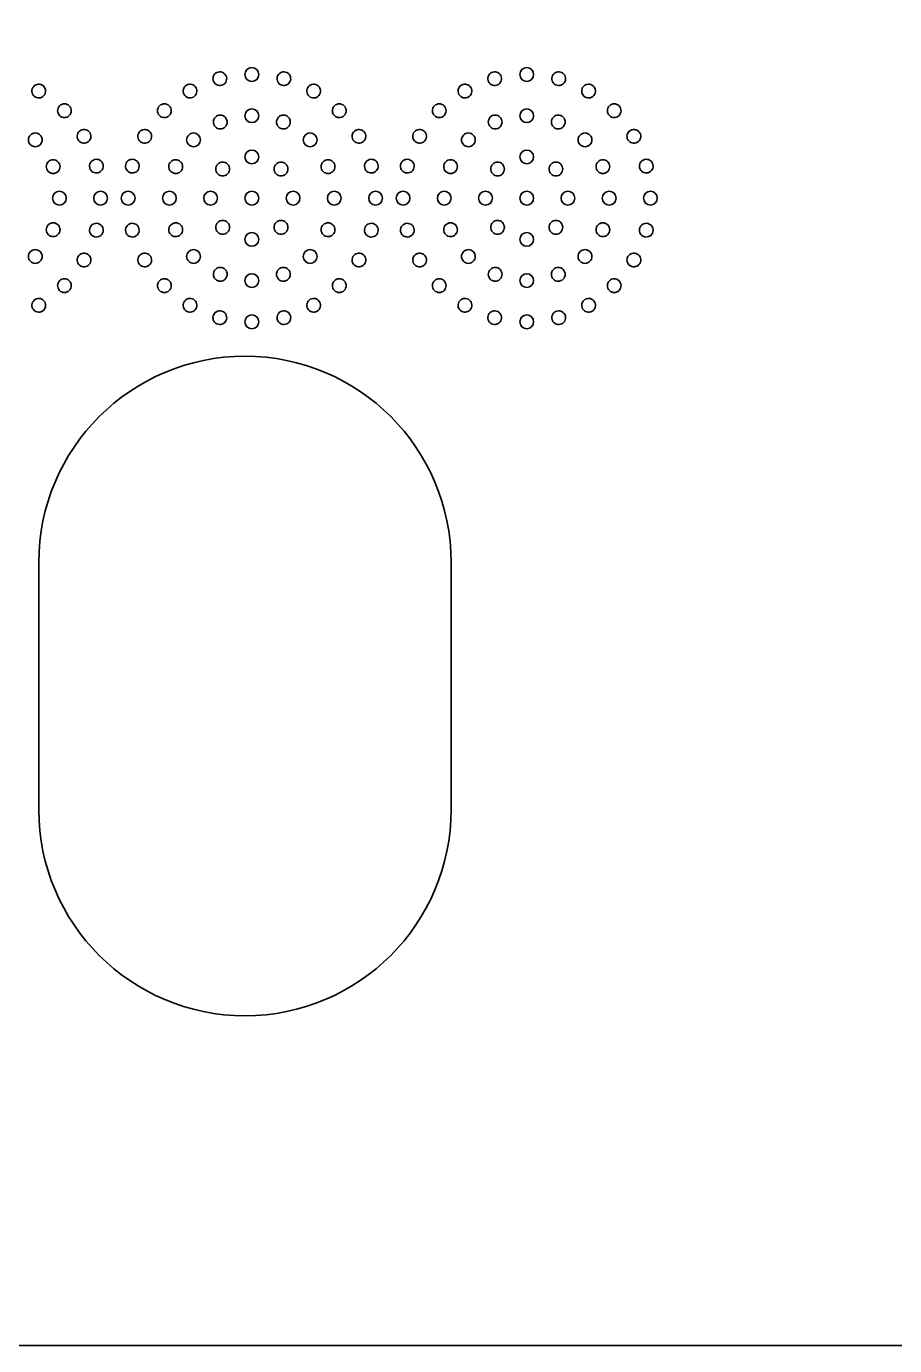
# Model space of a CAD drawing. Header units: inches. Extents: x -0.2 to 78.2, y 0 to 48.
# Drawn here: x 34.9 to 50.69, y 0 to 24 of the extents above; entities that cross this region are included whole.
import ezdxf

# ---------------------------------------------------------------- set-up
doc = ezdxf.new("R2010")
doc.units = ezdxf.units.IN
doc.header["$MEASUREMENT"] = 0
doc.layers.add('Layer 1', color=7, linetype='Continuous')

msp = doc.modelspace()

# ---------------------------------------------------------------- linework, layer by layer
at = {"layer": 'Layer 1', "color": 250, "lineweight": 35}
msp.add_lwpolyline([(78.25, 0), (-0.25, 0), (-0.25, 48), (78.25, 48), (78.25, 0)], dxfattribs=at)
for points, knots in [([(38.385, 23.169), (38.452, 23.187), (38.52, 23.147), (38.538, 23.081), (38.556, 23.014), (38.517, 22.945), (38.45, 22.928), (38.383, 22.91), (38.315, 22.949), (38.297, 23.016), (38.279, 23.083), (38.319, 23.151), (38.385, 23.169)], [0, 0, 0, 0, 1, 1, 1, 2, 2, 2, 3, 3, 3, 4, 4, 4, 4]), ([(39, 23.25), (39.069, 23.25), (39.125, 23.194), (39.125, 23.125), (39.125, 23.056), (39.069, 23), (39, 23), (38.931, 23), (38.875, 23.056), (38.875, 23.125), (38.875, 23.194), (38.931, 23.25), (39, 23.25)], [0, 0, 0, 0, 1, 1, 1, 2, 2, 2, 3, 3, 3, 4, 4, 4, 4]), ([(39.615, 23.169), (39.681, 23.151), (39.721, 23.083), (39.703, 23.016), (39.685, 22.949), (39.617, 22.91), (39.55, 22.928), (39.483, 22.945), (39.444, 23.014), (39.462, 23.081), (39.479, 23.147), (39.548, 23.187), (39.615, 23.169)], [0, 0, 0, 0, 1, 1, 1, 2, 2, 2, 3, 3, 3, 4, 4, 4, 4]), ([(43.385, 23.169), (43.452, 23.187), (43.52, 23.147), (43.538, 23.081), (43.556, 23.014), (43.517, 22.945), (43.45, 22.928), (43.383, 22.91), (43.315, 22.949), (43.297, 23.016), (43.279, 23.083), (43.319, 23.151), (43.385, 23.169)], [0, 0, 0, 0, 1, 1, 1, 2, 2, 2, 3, 3, 3, 4, 4, 4, 4]), ([(44, 23.25), (44.069, 23.25), (44.125, 23.194), (44.125, 23.125), (44.125, 23.056), (44.069, 23), (44, 23), (43.931, 23), (43.875, 23.056), (43.875, 23.125), (43.875, 23.194), (43.931, 23.25), (44, 23.25)], [0, 0, 0, 0, 1, 1, 1, 2, 2, 2, 3, 3, 3, 4, 4, 4, 4]), ([(44.615, 23.169), (44.681, 23.151), (44.721, 23.083), (44.703, 23.016), (44.685, 22.949), (44.617, 22.91), (44.55, 22.928), (44.483, 22.945), (44.444, 23.014), (44.462, 23.081), (44.479, 23.147), (44.548, 23.187), (44.615, 23.169)], [0, 0, 0, 0, 1, 1, 1, 2, 2, 2, 3, 3, 3, 4, 4, 4, 4]), ([(35.187, 22.932), (35.247, 22.897), (35.268, 22.821), (35.233, 22.761), (35.199, 22.701), (35.122, 22.681), (35.062, 22.715), (35.003, 22.75), (34.982, 22.826), (35.017, 22.886), (35.051, 22.946), (35.128, 22.966), (35.187, 22.932)], [0, 0, 0, 0, 1, 1, 1, 2, 2, 2, 3, 3, 3, 4, 4, 4, 4]), ([(37.812, 22.932), (37.872, 22.966), (37.949, 22.946), (37.983, 22.886), (38.018, 22.826), (37.997, 22.75), (37.937, 22.715), (37.878, 22.681), (37.801, 22.701), (37.767, 22.761), (37.732, 22.821), (37.753, 22.897), (37.812, 22.932)], [0, 0, 0, 0, 1, 1, 1, 2, 2, 2, 3, 3, 3, 4, 4, 4, 4]), ([(40.187, 22.932), (40.247, 22.897), (40.268, 22.821), (40.233, 22.761), (40.199, 22.701), (40.122, 22.681), (40.062, 22.715), (40.003, 22.75), (39.982, 22.826), (40.017, 22.886), (40.051, 22.946), (40.128, 22.966), (40.187, 22.932)], [0, 0, 0, 0, 1, 1, 1, 2, 2, 2, 3, 3, 3, 4, 4, 4, 4]), ([(42.812, 22.932), (42.872, 22.966), (42.949, 22.946), (42.983, 22.886), (43.018, 22.826), (42.997, 22.75), (42.937, 22.715), (42.878, 22.681), (42.801, 22.701), (42.767, 22.761), (42.732, 22.821), (42.753, 22.897), (42.812, 22.932)], [0, 0, 0, 0, 1, 1, 1, 2, 2, 2, 3, 3, 3, 4, 4, 4, 4]), ([(45.187, 22.932), (45.247, 22.897), (45.268, 22.821), (45.233, 22.761), (45.199, 22.701), (45.122, 22.681), (45.062, 22.715), (45.003, 22.75), (44.982, 22.826), (45.017, 22.886), (45.051, 22.946), (45.128, 22.966), (45.187, 22.932)], [0, 0, 0, 0, 1, 1, 1, 2, 2, 2, 3, 3, 3, 4, 4, 4, 4]), ([(35.679, 22.554), (35.728, 22.506), (35.728, 22.426), (35.679, 22.378), (35.631, 22.329), (35.551, 22.329), (35.503, 22.378), (35.454, 22.426), (35.454, 22.506), (35.503, 22.554), (35.551, 22.603), (35.631, 22.603), (35.679, 22.554)], [0, 0, 0, 0, 1, 1, 1, 2, 2, 2, 3, 3, 3, 4, 4, 4, 4]), ([(37.321, 22.554), (37.369, 22.603), (37.449, 22.603), (37.497, 22.554), (37.546, 22.506), (37.546, 22.426), (37.497, 22.378), (37.449, 22.329), (37.369, 22.329), (37.321, 22.378), (37.272, 22.426), (37.272, 22.506), (37.321, 22.554)], [0, 0, 0, 0, 1, 1, 1, 2, 2, 2, 3, 3, 3, 4, 4, 4, 4]), ([(40.679, 22.554), (40.728, 22.506), (40.728, 22.426), (40.679, 22.378), (40.631, 22.329), (40.551, 22.329), (40.503, 22.378), (40.454, 22.426), (40.454, 22.506), (40.503, 22.554), (40.551, 22.603), (40.631, 22.603), (40.679, 22.554)], [0, 0, 0, 0, 1, 1, 1, 2, 2, 2, 3, 3, 3, 4, 4, 4, 4]), ([(42.321, 22.554), (42.369, 22.603), (42.449, 22.603), (42.497, 22.554), (42.546, 22.506), (42.546, 22.426), (42.497, 22.378), (42.449, 22.329), (42.369, 22.329), (42.321, 22.378), (42.272, 22.426), (42.272, 22.506), (42.321, 22.554)], [0, 0, 0, 0, 1, 1, 1, 2, 2, 2, 3, 3, 3, 4, 4, 4, 4]), ([(45.679, 22.554), (45.728, 22.506), (45.728, 22.426), (45.679, 22.378), (45.631, 22.329), (45.551, 22.329), (45.503, 22.378), (45.454, 22.426), (45.454, 22.506), (45.503, 22.554), (45.551, 22.603), (45.631, 22.603), (45.679, 22.554)], [0, 0, 0, 0, 1, 1, 1, 2, 2, 2, 3, 3, 3, 4, 4, 4, 4]), ([(38.378, 22.376), (38.442, 22.403), (38.515, 22.372), (38.541, 22.309), (38.568, 22.245), (38.538, 22.172), (38.474, 22.145), (38.41, 22.119), (38.337, 22.149), (38.311, 22.213), (38.284, 22.277), (38.314, 22.35), (38.378, 22.376)], [0, 0, 0, 0, 1, 1, 1, 2, 2, 2, 3, 3, 3, 4, 4, 4, 4]), ([(39, 22.5), (39.069, 22.5), (39.125, 22.444), (39.125, 22.375), (39.125, 22.306), (39.069, 22.25), (39, 22.25), (38.931, 22.25), (38.875, 22.306), (38.875, 22.375), (38.875, 22.444), (38.931, 22.5), (39, 22.5)], [0, 0, 0, 0, 1, 1, 1, 2, 2, 2, 3, 3, 3, 4, 4, 4, 4]), ([(39.622, 22.376), (39.686, 22.35), (39.716, 22.277), (39.69, 22.213), (39.663, 22.149), (39.59, 22.119), (39.526, 22.145), (39.462, 22.172), (39.432, 22.245), (39.459, 22.309), (39.485, 22.372), (39.558, 22.403), (39.622, 22.376)], [0, 0, 0, 0, 1, 1, 1, 2, 2, 2, 3, 3, 3, 4, 4, 4, 4]), ([(43.378, 22.376), (43.442, 22.403), (43.515, 22.372), (43.541, 22.309), (43.568, 22.245), (43.538, 22.172), (43.474, 22.145), (43.41, 22.119), (43.337, 22.149), (43.311, 22.213), (43.284, 22.277), (43.314, 22.35), (43.378, 22.376)], [0, 0, 0, 0, 1, 1, 1, 2, 2, 2, 3, 3, 3, 4, 4, 4, 4]), ([(44, 22.5), (44.069, 22.5), (44.125, 22.444), (44.125, 22.375), (44.125, 22.306), (44.069, 22.25), (44, 22.25), (43.931, 22.25), (43.875, 22.306), (43.875, 22.375), (43.875, 22.444), (43.931, 22.5), (44, 22.5)], [0, 0, 0, 0, 1, 1, 1, 2, 2, 2, 3, 3, 3, 4, 4, 4, 4]), ([(44.622, 22.376), (44.686, 22.35), (44.716, 22.277), (44.69, 22.213), (44.663, 22.149), (44.59, 22.119), (44.526, 22.145), (44.462, 22.172), (44.432, 22.245), (44.459, 22.309), (44.485, 22.372), (44.558, 22.403), (44.622, 22.376)], [0, 0, 0, 0, 1, 1, 1, 2, 2, 2, 3, 3, 3, 4, 4, 4, 4]), ([(36.057, 22.063), (36.091, 22.003), (36.071, 21.926), (36.011, 21.892), (35.951, 21.857), (35.875, 21.878), (35.84, 21.938), (35.806, 21.997), (35.826, 22.074), (35.886, 22.108), (35.946, 22.143), (36.022, 22.122), (36.057, 22.063)], [0, 0, 0, 0, 1, 1, 1, 2, 2, 2, 3, 3, 3, 4, 4, 4, 4]), ([(36.943, 22.062), (36.978, 22.122), (37.054, 22.143), (37.114, 22.108), (37.174, 22.074), (37.194, 21.997), (37.16, 21.937), (37.125, 21.878), (37.049, 21.857), (36.989, 21.892), (36.929, 21.926), (36.909, 22.003), (36.943, 22.062)], [0, 0, 0, 0, 1, 1, 1, 2, 2, 2, 3, 3, 3, 4, 4, 4, 4]), ([(41.057, 22.063), (41.091, 22.003), (41.071, 21.926), (41.011, 21.892), (40.951, 21.857), (40.875, 21.878), (40.84, 21.938), (40.806, 21.997), (40.826, 22.074), (40.886, 22.108), (40.946, 22.143), (41.022, 22.122), (41.057, 22.063)], [0, 0, 0, 0, 1, 1, 1, 2, 2, 2, 3, 3, 3, 4, 4, 4, 4]), ([(41.943, 22.062), (41.978, 22.122), (42.054, 22.143), (42.114, 22.108), (42.174, 22.074), (42.194, 21.997), (42.16, 21.937), (42.125, 21.878), (42.049, 21.857), (41.989, 21.892), (41.929, 21.926), (41.909, 22.003), (41.943, 22.062)], [0, 0, 0, 0, 1, 1, 1, 2, 2, 2, 3, 3, 3, 4, 4, 4, 4]), ([(46.057, 22.063), (46.091, 22.003), (46.071, 21.926), (46.011, 21.892), (45.951, 21.857), (45.875, 21.878), (45.84, 21.938), (45.806, 21.997), (45.826, 22.074), (45.886, 22.108), (45.946, 22.143), (46.022, 22.122), (46.057, 22.063)], [0, 0, 0, 0, 1, 1, 1, 2, 2, 2, 3, 3, 3, 4, 4, 4, 4]), ([(35.149, 22.024), (35.198, 21.975), (35.198, 21.896), (35.149, 21.847), (35.1, 21.798), (35.021, 21.798), (34.972, 21.847), (34.923, 21.896), (34.923, 21.975), (34.972, 22.024), (35.021, 22.073), (35.1, 22.073), (35.149, 22.024)], [0, 0, 0, 0, 1, 1, 1, 2, 2, 2, 3, 3, 3, 4, 4, 4, 4]), ([(37.851, 22.024), (37.9, 22.073), (37.979, 22.073), (38.028, 22.024), (38.077, 21.975), (38.077, 21.896), (38.028, 21.847), (37.979, 21.798), (37.9, 21.798), (37.851, 21.847), (37.802, 21.896), (37.802, 21.975), (37.851, 22.024)], [0, 0, 0, 0, 1, 1, 1, 2, 2, 2, 3, 3, 3, 4, 4, 4, 4]), ([(40.149, 22.024), (40.198, 21.975), (40.198, 21.896), (40.149, 21.847), (40.1, 21.798), (40.021, 21.798), (39.972, 21.847), (39.923, 21.896), (39.923, 21.975), (39.972, 22.024), (40.021, 22.073), (40.1, 22.073), (40.149, 22.024)], [0, 0, 0, 0, 1, 1, 1, 2, 2, 2, 3, 3, 3, 4, 4, 4, 4]), ([(42.851, 22.024), (42.9, 22.073), (42.979, 22.073), (43.028, 22.024), (43.077, 21.975), (43.077, 21.896), (43.028, 21.847), (42.979, 21.798), (42.9, 21.798), (42.851, 21.847), (42.802, 21.896), (42.802, 21.975), (42.851, 22.024)], [0, 0, 0, 0, 1, 1, 1, 2, 2, 2, 3, 3, 3, 4, 4, 4, 4]), ([(45.149, 22.024), (45.198, 21.975), (45.198, 21.896), (45.149, 21.847), (45.1, 21.798), (45.021, 21.798), (44.972, 21.847), (44.923, 21.896), (44.923, 21.975), (44.972, 22.024), (45.021, 22.073), (45.1, 22.073), (45.149, 22.024)], [0, 0, 0, 0, 1, 1, 1, 2, 2, 2, 3, 3, 3, 4, 4, 4, 4]), ([(39, 21.75), (39.069, 21.75), (39.125, 21.694), (39.125, 21.625), (39.125, 21.556), (39.069, 21.5), (39, 21.5), (38.931, 21.5), (38.875, 21.556), (38.875, 21.625), (38.875, 21.694), (38.931, 21.75), (39, 21.75)], [0, 0, 0, 0, 1, 1, 1, 2, 2, 2, 3, 3, 3, 4, 4, 4, 4]), ([(44, 21.75), (44.069, 21.75), (44.125, 21.694), (44.125, 21.625), (44.125, 21.556), (44.069, 21.5), (44, 21.5), (43.931, 21.5), (43.875, 21.556), (43.875, 21.625), (43.875, 21.694), (43.931, 21.75), (44, 21.75)], [0, 0, 0, 0, 1, 1, 1, 2, 2, 2, 3, 3, 3, 4, 4, 4, 4]), ([(35.501, 21.497), (35.528, 21.433), (35.497, 21.36), (35.434, 21.334), (35.37, 21.307), (35.297, 21.337), (35.27, 21.401), (35.244, 21.465), (35.274, 21.538), (35.338, 21.564), (35.402, 21.591), (35.475, 21.561), (35.501, 21.497)], [0, 0, 0, 0, 1, 1, 1, 2, 2, 2, 3, 3, 3, 4, 4, 4, 4]), ([(36.294, 21.49), (36.312, 21.423), (36.272, 21.354), (36.206, 21.337), (36.139, 21.319), (36.07, 21.358), (36.053, 21.425), (36.035, 21.492), (36.074, 21.56), (36.141, 21.578), (36.208, 21.596), (36.276, 21.556), (36.294, 21.49)], [0, 0, 0, 0, 1, 1, 1, 2, 2, 2, 3, 3, 3, 4, 4, 4, 4]), ([(36.706, 21.49), (36.724, 21.556), (36.792, 21.596), (36.859, 21.578), (36.926, 21.56), (36.965, 21.492), (36.947, 21.425), (36.93, 21.358), (36.861, 21.319), (36.794, 21.337), (36.728, 21.354), (36.688, 21.423), (36.706, 21.49)], [0, 0, 0, 0, 1, 1, 1, 2, 2, 2, 3, 3, 3, 4, 4, 4, 4]), ([(37.499, 21.497), (37.525, 21.561), (37.598, 21.591), (37.662, 21.564), (37.726, 21.538), (37.756, 21.465), (37.73, 21.401), (37.703, 21.337), (37.63, 21.307), (37.566, 21.334), (37.503, 21.36), (37.472, 21.433), (37.499, 21.497)], [0, 0, 0, 0, 1, 1, 1, 2, 2, 2, 3, 3, 3, 4, 4, 4, 4]), ([(38.381, 21.494), (38.43, 21.543), (38.509, 21.543), (38.558, 21.494), (38.607, 21.445), (38.607, 21.366), (38.558, 21.317), (38.509, 21.268), (38.43, 21.268), (38.381, 21.317), (38.332, 21.366), (38.332, 21.445), (38.381, 21.494)], [0, 0, 0, 0, 1, 1, 1, 2, 2, 2, 3, 3, 3, 4, 4, 4, 4]), ([(39.619, 21.494), (39.668, 21.445), (39.668, 21.366), (39.619, 21.317), (39.57, 21.268), (39.491, 21.268), (39.442, 21.317), (39.393, 21.366), (39.393, 21.445), (39.442, 21.494), (39.491, 21.543), (39.57, 21.543), (39.619, 21.494)], [0, 0, 0, 0, 1, 1, 1, 2, 2, 2, 3, 3, 3, 4, 4, 4, 4]), ([(40.501, 21.497), (40.528, 21.433), (40.497, 21.36), (40.434, 21.334), (40.37, 21.307), (40.297, 21.337), (40.27, 21.401), (40.244, 21.465), (40.274, 21.538), (40.338, 21.564), (40.402, 21.591), (40.475, 21.561), (40.501, 21.497)], [0, 0, 0, 0, 1, 1, 1, 2, 2, 2, 3, 3, 3, 4, 4, 4, 4]), ([(41.294, 21.49), (41.312, 21.423), (41.272, 21.354), (41.206, 21.337), (41.139, 21.319), (41.07, 21.358), (41.053, 21.425), (41.035, 21.492), (41.074, 21.56), (41.141, 21.578), (41.208, 21.596), (41.276, 21.556), (41.294, 21.49)], [0, 0, 0, 0, 1, 1, 1, 2, 2, 2, 3, 3, 3, 4, 4, 4, 4]), ([(41.706, 21.49), (41.724, 21.556), (41.792, 21.596), (41.859, 21.578), (41.926, 21.56), (41.965, 21.492), (41.947, 21.425), (41.93, 21.358), (41.861, 21.319), (41.794, 21.337), (41.728, 21.354), (41.688, 21.423), (41.706, 21.49)], [0, 0, 0, 0, 1, 1, 1, 2, 2, 2, 3, 3, 3, 4, 4, 4, 4]), ([(42.499, 21.497), (42.525, 21.561), (42.598, 21.591), (42.662, 21.564), (42.726, 21.538), (42.756, 21.465), (42.73, 21.401), (42.703, 21.337), (42.63, 21.307), (42.566, 21.334), (42.503, 21.36), (42.472, 21.433), (42.499, 21.497)], [0, 0, 0, 0, 1, 1, 1, 2, 2, 2, 3, 3, 3, 4, 4, 4, 4]), ([(43.381, 21.494), (43.43, 21.543), (43.509, 21.543), (43.558, 21.494), (43.607, 21.445), (43.607, 21.366), (43.558, 21.317), (43.509, 21.268), (43.43, 21.268), (43.381, 21.317), (43.332, 21.366), (43.332, 21.445), (43.381, 21.494)], [0, 0, 0, 0, 1, 1, 1, 2, 2, 2, 3, 3, 3, 4, 4, 4, 4]), ([(44.619, 21.494), (44.668, 21.445), (44.668, 21.366), (44.619, 21.317), (44.57, 21.268), (44.491, 21.268), (44.442, 21.317), (44.393, 21.366), (44.393, 21.445), (44.442, 21.494), (44.491, 21.543), (44.57, 21.543), (44.619, 21.494)], [0, 0, 0, 0, 1, 1, 1, 2, 2, 2, 3, 3, 3, 4, 4, 4, 4]), ([(45.501, 21.497), (45.528, 21.433), (45.497, 21.36), (45.434, 21.334), (45.37, 21.307), (45.297, 21.337), (45.27, 21.401), (45.244, 21.465), (45.274, 21.538), (45.338, 21.564), (45.402, 21.591), (45.475, 21.561), (45.501, 21.497)], [0, 0, 0, 0, 1, 1, 1, 2, 2, 2, 3, 3, 3, 4, 4, 4, 4]), ([(46.294, 21.49), (46.312, 21.423), (46.272, 21.354), (46.206, 21.337), (46.139, 21.319), (46.07, 21.358), (46.053, 21.425), (46.035, 21.492), (46.074, 21.56), (46.141, 21.578), (46.208, 21.596), (46.276, 21.556), (46.294, 21.49)], [0, 0, 0, 0, 1, 1, 1, 2, 2, 2, 3, 3, 3, 4, 4, 4, 4]), ([(35.625, 20.875), (35.625, 20.806), (35.569, 20.75), (35.5, 20.75), (35.431, 20.75), (35.375, 20.806), (35.375, 20.875), (35.375, 20.944), (35.431, 21), (35.5, 21), (35.569, 21), (35.625, 20.944), (35.625, 20.875)], [0, 0, 0, 0, 1, 1, 1, 2, 2, 2, 3, 3, 3, 4, 4, 4, 4]), ([(35.625, 20.875), (35.625, 20.806), (35.569, 20.75), (35.5, 20.75), (35.431, 20.75), (35.375, 20.806), (35.375, 20.875), (35.375, 20.944), (35.431, 21), (35.5, 21), (35.569, 21), (35.625, 20.944), (35.625, 20.875)], [0, 0, 0, 0, 1, 1, 1, 2, 2, 2, 3, 3, 3, 4, 4, 4, 4]), ([(36.375, 20.875), (36.375, 20.806), (36.319, 20.75), (36.25, 20.75), (36.181, 20.75), (36.125, 20.806), (36.125, 20.875), (36.125, 20.944), (36.181, 21), (36.25, 21), (36.319, 21), (36.375, 20.944), (36.375, 20.875)], [0, 0, 0, 0, 1, 1, 1, 2, 2, 2, 3, 3, 3, 4, 4, 4, 4]), ([(36.625, 20.875), (36.625, 20.944), (36.681, 21), (36.75, 21), (36.819, 21), (36.875, 20.944), (36.875, 20.875), (36.875, 20.806), (36.819, 20.75), (36.75, 20.75), (36.681, 20.75), (36.625, 20.806), (36.625, 20.875)], [0, 0, 0, 0, 1, 1, 1, 2, 2, 2, 3, 3, 3, 4, 4, 4, 4]), ([(37.375, 20.875), (37.375, 20.944), (37.431, 21), (37.5, 21), (37.569, 21), (37.625, 20.944), (37.625, 20.875), (37.625, 20.806), (37.569, 20.75), (37.5, 20.75), (37.431, 20.75), (37.375, 20.806), (37.375, 20.875)], [0, 0, 0, 0, 1, 1, 1, 2, 2, 2, 3, 3, 3, 4, 4, 4, 4]), ([(38.125, 20.875), (38.125, 20.944), (38.181, 21), (38.25, 21), (38.319, 21), (38.375, 20.944), (38.375, 20.875), (38.375, 20.806), (38.319, 20.75), (38.25, 20.75), (38.181, 20.75), (38.125, 20.806), (38.125, 20.875)], [0, 0, 0, 0, 1, 1, 1, 2, 2, 2, 3, 3, 3, 4, 4, 4, 4]), ([(39.125, 20.875), (39.125, 20.806), (39.069, 20.75), (39, 20.75), (38.931, 20.75), (38.875, 20.806), (38.875, 20.875), (38.875, 20.944), (38.931, 21), (39, 21), (39.069, 21), (39.125, 20.944), (39.125, 20.875)], [0, 0, 0, 0, 1, 1, 1, 2, 2, 2, 3, 3, 3, 4, 4, 4, 4]), ([(39.875, 20.875), (39.875, 20.806), (39.819, 20.75), (39.75, 20.75), (39.681, 20.75), (39.625, 20.806), (39.625, 20.875), (39.625, 20.944), (39.681, 21), (39.75, 21), (39.819, 21), (39.875, 20.944), (39.875, 20.875)], [0, 0, 0, 0, 1, 1, 1, 2, 2, 2, 3, 3, 3, 4, 4, 4, 4]), ([(40.625, 20.875), (40.625, 20.806), (40.569, 20.75), (40.5, 20.75), (40.431, 20.75), (40.375, 20.806), (40.375, 20.875), (40.375, 20.944), (40.431, 21), (40.5, 21), (40.569, 21), (40.625, 20.944), (40.625, 20.875)], [0, 0, 0, 0, 1, 1, 1, 2, 2, 2, 3, 3, 3, 4, 4, 4, 4]), ([(40.625, 20.875), (40.625, 20.806), (40.569, 20.75), (40.5, 20.75), (40.431, 20.75), (40.375, 20.806), (40.375, 20.875), (40.375, 20.944), (40.431, 21), (40.5, 21), (40.569, 21), (40.625, 20.944), (40.625, 20.875)], [0, 0, 0, 0, 1, 1, 1, 2, 2, 2, 3, 3, 3, 4, 4, 4, 4]), ([(41.375, 20.875), (41.375, 20.806), (41.319, 20.75), (41.25, 20.75), (41.181, 20.75), (41.125, 20.806), (41.125, 20.875), (41.125, 20.944), (41.181, 21), (41.25, 21), (41.319, 21), (41.375, 20.944), (41.375, 20.875)], [0, 0, 0, 0, 1, 1, 1, 2, 2, 2, 3, 3, 3, 4, 4, 4, 4]), ([(41.625, 20.875), (41.625, 20.944), (41.681, 21), (41.75, 21), (41.819, 21), (41.875, 20.944), (41.875, 20.875), (41.875, 20.806), (41.819, 20.75), (41.75, 20.75), (41.681, 20.75), (41.625, 20.806), (41.625, 20.875)], [0, 0, 0, 0, 1, 1, 1, 2, 2, 2, 3, 3, 3, 4, 4, 4, 4]), ([(42.375, 20.875), (42.375, 20.944), (42.431, 21), (42.5, 21), (42.569, 21), (42.625, 20.944), (42.625, 20.875), (42.625, 20.806), (42.569, 20.75), (42.5, 20.75), (42.431, 20.75), (42.375, 20.806), (42.375, 20.875)], [0, 0, 0, 0, 1, 1, 1, 2, 2, 2, 3, 3, 3, 4, 4, 4, 4]), ([(43.125, 20.875), (43.125, 20.944), (43.181, 21), (43.25, 21), (43.319, 21), (43.375, 20.944), (43.375, 20.875), (43.375, 20.806), (43.319, 20.75), (43.25, 20.75), (43.181, 20.75), (43.125, 20.806), (43.125, 20.875)], [0, 0, 0, 0, 1, 1, 1, 2, 2, 2, 3, 3, 3, 4, 4, 4, 4]), ([(44.125, 20.875), (44.125, 20.806), (44.069, 20.75), (44, 20.75), (43.931, 20.75), (43.875, 20.806), (43.875, 20.875), (43.875, 20.944), (43.931, 21), (44, 21), (44.069, 21), (44.125, 20.944), (44.125, 20.875)], [0, 0, 0, 0, 1, 1, 1, 2, 2, 2, 3, 3, 3, 4, 4, 4, 4]), ([(44.875, 20.875), (44.875, 20.806), (44.819, 20.75), (44.75, 20.75), (44.681, 20.75), (44.625, 20.806), (44.625, 20.875), (44.625, 20.944), (44.681, 21), (44.75, 21), (44.819, 21), (44.875, 20.944), (44.875, 20.875)], [0, 0, 0, 0, 1, 1, 1, 2, 2, 2, 3, 3, 3, 4, 4, 4, 4]), ([(45.625, 20.875), (45.625, 20.806), (45.569, 20.75), (45.5, 20.75), (45.431, 20.75), (45.375, 20.806), (45.375, 20.875), (45.375, 20.944), (45.431, 21), (45.5, 21), (45.569, 21), (45.625, 20.944), (45.625, 20.875)], [0, 0, 0, 0, 1, 1, 1, 2, 2, 2, 3, 3, 3, 4, 4, 4, 4]), ([(45.625, 20.875), (45.625, 20.806), (45.569, 20.75), (45.5, 20.75), (45.431, 20.75), (45.375, 20.806), (45.375, 20.875), (45.375, 20.944), (45.431, 21), (45.5, 21), (45.569, 21), (45.625, 20.944), (45.625, 20.875)], [0, 0, 0, 0, 1, 1, 1, 2, 2, 2, 3, 3, 3, 4, 4, 4, 4]), ([(46.375, 20.875), (46.375, 20.806), (46.319, 20.75), (46.25, 20.75), (46.181, 20.75), (46.125, 20.806), (46.125, 20.875), (46.125, 20.944), (46.181, 21), (46.25, 21), (46.319, 21), (46.375, 20.944), (46.375, 20.875)], [0, 0, 0, 0, 1, 1, 1, 2, 2, 2, 3, 3, 3, 4, 4, 4, 4]), ([(35.501, 20.253), (35.475, 20.189), (35.402, 20.159), (35.338, 20.185), (35.274, 20.212), (35.244, 20.285), (35.27, 20.349), (35.297, 20.413), (35.37, 20.443), (35.434, 20.416), (35.497, 20.39), (35.528, 20.317), (35.501, 20.253)], [0, 0, 0, 0, 1, 1, 1, 2, 2, 2, 3, 3, 3, 4, 4, 4, 4]), ([(36.294, 20.26), (36.276, 20.194), (36.208, 20.154), (36.141, 20.172), (36.074, 20.19), (36.035, 20.258), (36.053, 20.325), (36.07, 20.392), (36.139, 20.431), (36.206, 20.413), (36.272, 20.396), (36.312, 20.327), (36.294, 20.26)], [0, 0, 0, 0, 1, 1, 1, 2, 2, 2, 3, 3, 3, 4, 4, 4, 4]), ([(36.706, 20.26), (36.688, 20.327), (36.728, 20.395), (36.794, 20.413), (36.861, 20.431), (36.93, 20.392), (36.947, 20.325), (36.965, 20.258), (36.926, 20.19), (36.859, 20.172), (36.792, 20.154), (36.724, 20.194), (36.706, 20.26)], [0, 0, 0, 0, 1, 1, 1, 2, 2, 2, 3, 3, 3, 4, 4, 4, 4]), ([(37.499, 20.253), (37.472, 20.317), (37.503, 20.39), (37.566, 20.416), (37.63, 20.443), (37.703, 20.413), (37.73, 20.349), (37.756, 20.285), (37.726, 20.212), (37.662, 20.186), (37.598, 20.159), (37.525, 20.189), (37.499, 20.253)], [0, 0, 0, 0, 1, 1, 1, 2, 2, 2, 3, 3, 3, 4, 4, 4, 4]), ([(38.381, 20.256), (38.332, 20.305), (38.332, 20.384), (38.381, 20.433), (38.43, 20.482), (38.509, 20.482), (38.558, 20.433), (38.607, 20.384), (38.607, 20.305), (38.558, 20.256), (38.509, 20.207), (38.43, 20.207), (38.381, 20.256)], [0, 0, 0, 0, 1, 1, 1, 2, 2, 2, 3, 3, 3, 4, 4, 4, 4]), ([(39.619, 20.256), (39.57, 20.207), (39.491, 20.207), (39.442, 20.256), (39.393, 20.305), (39.393, 20.384), (39.442, 20.433), (39.491, 20.482), (39.57, 20.482), (39.619, 20.433), (39.668, 20.384), (39.668, 20.305), (39.619, 20.256)], [0, 0, 0, 0, 1, 1, 1, 2, 2, 2, 3, 3, 3, 4, 4, 4, 4]), ([(40.501, 20.253), (40.475, 20.189), (40.402, 20.159), (40.338, 20.185), (40.274, 20.212), (40.244, 20.285), (40.27, 20.349), (40.297, 20.413), (40.37, 20.443), (40.434, 20.416), (40.497, 20.39), (40.528, 20.317), (40.501, 20.253)], [0, 0, 0, 0, 1, 1, 1, 2, 2, 2, 3, 3, 3, 4, 4, 4, 4]), ([(41.294, 20.26), (41.276, 20.194), (41.208, 20.154), (41.141, 20.172), (41.074, 20.19), (41.035, 20.258), (41.053, 20.325), (41.07, 20.392), (41.139, 20.431), (41.206, 20.413), (41.272, 20.396), (41.312, 20.327), (41.294, 20.26)], [0, 0, 0, 0, 1, 1, 1, 2, 2, 2, 3, 3, 3, 4, 4, 4, 4]), ([(41.706, 20.26), (41.688, 20.327), (41.728, 20.395), (41.794, 20.413), (41.861, 20.431), (41.93, 20.392), (41.947, 20.325), (41.965, 20.258), (41.926, 20.19), (41.859, 20.172), (41.792, 20.154), (41.724, 20.194), (41.706, 20.26)], [0, 0, 0, 0, 1, 1, 1, 2, 2, 2, 3, 3, 3, 4, 4, 4, 4]), ([(42.499, 20.253), (42.472, 20.317), (42.503, 20.39), (42.566, 20.416), (42.63, 20.443), (42.703, 20.413), (42.73, 20.349), (42.756, 20.285), (42.726, 20.212), (42.662, 20.186), (42.598, 20.159), (42.525, 20.189), (42.499, 20.253)], [0, 0, 0, 0, 1, 1, 1, 2, 2, 2, 3, 3, 3, 4, 4, 4, 4]), ([(43.381, 20.256), (43.332, 20.305), (43.332, 20.384), (43.381, 20.433), (43.43, 20.482), (43.509, 20.482), (43.558, 20.433), (43.607, 20.384), (43.607, 20.305), (43.558, 20.256), (43.509, 20.207), (43.43, 20.207), (43.381, 20.256)], [0, 0, 0, 0, 1, 1, 1, 2, 2, 2, 3, 3, 3, 4, 4, 4, 4]), ([(44.619, 20.256), (44.57, 20.207), (44.491, 20.207), (44.442, 20.256), (44.393, 20.305), (44.393, 20.384), (44.442, 20.433), (44.491, 20.482), (44.57, 20.482), (44.619, 20.433), (44.668, 20.384), (44.668, 20.305), (44.619, 20.256)], [0, 0, 0, 0, 1, 1, 1, 2, 2, 2, 3, 3, 3, 4, 4, 4, 4]), ([(45.501, 20.253), (45.475, 20.189), (45.402, 20.159), (45.338, 20.185), (45.274, 20.212), (45.244, 20.285), (45.27, 20.349), (45.297, 20.413), (45.37, 20.443), (45.434, 20.416), (45.497, 20.39), (45.528, 20.317), (45.501, 20.253)], [0, 0, 0, 0, 1, 1, 1, 2, 2, 2, 3, 3, 3, 4, 4, 4, 4]), ([(46.294, 20.26), (46.276, 20.194), (46.208, 20.154), (46.141, 20.172), (46.074, 20.19), (46.035, 20.258), (46.053, 20.325), (46.07, 20.392), (46.139, 20.431), (46.206, 20.413), (46.272, 20.396), (46.312, 20.327), (46.294, 20.26)], [0, 0, 0, 0, 1, 1, 1, 2, 2, 2, 3, 3, 3, 4, 4, 4, 4]), ([(39, 20), (38.931, 20), (38.875, 20.056), (38.875, 20.125), (38.875, 20.194), (38.931, 20.25), (39, 20.25), (39.069, 20.25), (39.125, 20.194), (39.125, 20.125), (39.125, 20.056), (39.069, 20), (39, 20)], [0, 0, 0, 0, 1, 1, 1, 2, 2, 2, 3, 3, 3, 4, 4, 4, 4]), ([(44, 20), (43.931, 20), (43.875, 20.056), (43.875, 20.125), (43.875, 20.194), (43.931, 20.25), (44, 20.25), (44.069, 20.25), (44.125, 20.194), (44.125, 20.125), (44.125, 20.056), (44.069, 20), (44, 20)], [0, 0, 0, 0, 1, 1, 1, 2, 2, 2, 3, 3, 3, 4, 4, 4, 4]), ([(35.149, 19.726), (35.1, 19.677), (35.021, 19.677), (34.972, 19.726), (34.923, 19.775), (34.923, 19.854), (34.972, 19.903), (35.021, 19.952), (35.1, 19.952), (35.149, 19.903), (35.198, 19.854), (35.198, 19.775), (35.149, 19.726)], [0, 0, 0, 0, 1, 1, 1, 2, 2, 2, 3, 3, 3, 4, 4, 4, 4]), ([(37.851, 19.726), (37.802, 19.775), (37.802, 19.854), (37.851, 19.903), (37.9, 19.952), (37.979, 19.952), (38.028, 19.903), (38.077, 19.854), (38.077, 19.775), (38.028, 19.726), (37.979, 19.677), (37.9, 19.677), (37.851, 19.726)], [0, 0, 0, 0, 1, 1, 1, 2, 2, 2, 3, 3, 3, 4, 4, 4, 4]), ([(40.149, 19.726), (40.1, 19.677), (40.021, 19.677), (39.972, 19.726), (39.923, 19.775), (39.923, 19.854), (39.972, 19.903), (40.021, 19.952), (40.1, 19.952), (40.149, 19.903), (40.198, 19.854), (40.198, 19.775), (40.149, 19.726)], [0, 0, 0, 0, 1, 1, 1, 2, 2, 2, 3, 3, 3, 4, 4, 4, 4]), ([(42.851, 19.726), (42.802, 19.775), (42.802, 19.854), (42.851, 19.903), (42.9, 19.952), (42.979, 19.952), (43.028, 19.903), (43.077, 19.854), (43.077, 19.775), (43.028, 19.726), (42.979, 19.677), (42.9, 19.677), (42.851, 19.726)], [0, 0, 0, 0, 1, 1, 1, 2, 2, 2, 3, 3, 3, 4, 4, 4, 4]), ([(45.149, 19.726), (45.1, 19.677), (45.021, 19.677), (44.972, 19.726), (44.923, 19.775), (44.923, 19.854), (44.972, 19.903), (45.021, 19.952), (45.1, 19.952), (45.149, 19.903), (45.198, 19.854), (45.198, 19.775), (45.149, 19.726)], [0, 0, 0, 0, 1, 1, 1, 2, 2, 2, 3, 3, 3, 4, 4, 4, 4]), ([(36.057, 19.688), (36.022, 19.628), (35.946, 19.607), (35.886, 19.642), (35.826, 19.676), (35.806, 19.753), (35.84, 19.813), (35.875, 19.872), (35.951, 19.893), (36.011, 19.858), (36.071, 19.824), (36.091, 19.747), (36.057, 19.688)], [0, 0, 0, 0, 1, 1, 1, 2, 2, 2, 3, 3, 3, 4, 4, 4, 4]), ([(36.943, 19.687), (36.909, 19.747), (36.929, 19.824), (36.989, 19.858), (37.049, 19.893), (37.125, 19.872), (37.16, 19.812), (37.194, 19.753), (37.174, 19.676), (37.114, 19.642), (37.054, 19.607), (36.978, 19.628), (36.943, 19.687)], [0, 0, 0, 0, 1, 1, 1, 2, 2, 2, 3, 3, 3, 4, 4, 4, 4]), ([(41.057, 19.688), (41.022, 19.628), (40.946, 19.607), (40.886, 19.642), (40.826, 19.676), (40.806, 19.753), (40.84, 19.813), (40.875, 19.872), (40.951, 19.893), (41.011, 19.858), (41.071, 19.824), (41.091, 19.747), (41.057, 19.688)], [0, 0, 0, 0, 1, 1, 1, 2, 2, 2, 3, 3, 3, 4, 4, 4, 4]), ([(41.943, 19.687), (41.909, 19.747), (41.929, 19.824), (41.989, 19.858), (42.049, 19.893), (42.125, 19.872), (42.16, 19.812), (42.194, 19.753), (42.174, 19.676), (42.114, 19.642), (42.054, 19.607), (41.978, 19.628), (41.943, 19.687)], [0, 0, 0, 0, 1, 1, 1, 2, 2, 2, 3, 3, 3, 4, 4, 4, 4]), ([(46.057, 19.688), (46.022, 19.628), (45.946, 19.607), (45.886, 19.642), (45.826, 19.676), (45.806, 19.753), (45.84, 19.813), (45.875, 19.872), (45.951, 19.893), (46.011, 19.858), (46.071, 19.824), (46.091, 19.747), (46.057, 19.688)], [0, 0, 0, 0, 1, 1, 1, 2, 2, 2, 3, 3, 3, 4, 4, 4, 4]), ([(38.378, 19.374), (38.314, 19.4), (38.284, 19.473), (38.31, 19.537), (38.337, 19.601), (38.41, 19.631), (38.474, 19.605), (38.538, 19.578), (38.568, 19.505), (38.541, 19.441), (38.515, 19.378), (38.442, 19.347), (38.378, 19.374)], [0, 0, 0, 0, 1, 1, 1, 2, 2, 2, 3, 3, 3, 4, 4, 4, 4]), ([(39, 19.25), (38.931, 19.25), (38.875, 19.306), (38.875, 19.375), (38.875, 19.444), (38.931, 19.5), (39, 19.5), (39.069, 19.5), (39.125, 19.444), (39.125, 19.375), (39.125, 19.306), (39.069, 19.25), (39, 19.25)], [0, 0, 0, 0, 1, 1, 1, 2, 2, 2, 3, 3, 3, 4, 4, 4, 4]), ([(39.622, 19.374), (39.558, 19.347), (39.485, 19.378), (39.459, 19.441), (39.432, 19.505), (39.462, 19.578), (39.526, 19.605), (39.59, 19.631), (39.663, 19.601), (39.689, 19.537), (39.716, 19.473), (39.686, 19.4), (39.622, 19.374)], [0, 0, 0, 0, 1, 1, 1, 2, 2, 2, 3, 3, 3, 4, 4, 4, 4]), ([(43.378, 19.374), (43.314, 19.4), (43.284, 19.473), (43.31, 19.537), (43.337, 19.601), (43.41, 19.631), (43.474, 19.605), (43.538, 19.578), (43.568, 19.505), (43.541, 19.441), (43.515, 19.378), (43.442, 19.347), (43.378, 19.374)], [0, 0, 0, 0, 1, 1, 1, 2, 2, 2, 3, 3, 3, 4, 4, 4, 4]), ([(44, 19.25), (43.931, 19.25), (43.875, 19.306), (43.875, 19.375), (43.875, 19.444), (43.931, 19.5), (44, 19.5), (44.069, 19.5), (44.125, 19.444), (44.125, 19.375), (44.125, 19.306), (44.069, 19.25), (44, 19.25)], [0, 0, 0, 0, 1, 1, 1, 2, 2, 2, 3, 3, 3, 4, 4, 4, 4]), ([(44.622, 19.374), (44.558, 19.347), (44.485, 19.378), (44.459, 19.441), (44.432, 19.505), (44.462, 19.578), (44.526, 19.605), (44.59, 19.631), (44.663, 19.601), (44.689, 19.537), (44.716, 19.473), (44.686, 19.4), (44.622, 19.374)], [0, 0, 0, 0, 1, 1, 1, 2, 2, 2, 3, 3, 3, 4, 4, 4, 4]), ([(35.679, 19.196), (35.631, 19.147), (35.551, 19.147), (35.503, 19.196), (35.454, 19.244), (35.454, 19.324), (35.503, 19.372), (35.551, 19.421), (35.631, 19.421), (35.679, 19.372), (35.728, 19.324), (35.728, 19.244), (35.679, 19.196)], [0, 0, 0, 0, 1, 1, 1, 2, 2, 2, 3, 3, 3, 4, 4, 4, 4]), ([(37.321, 19.196), (37.272, 19.244), (37.272, 19.324), (37.321, 19.372), (37.369, 19.421), (37.449, 19.421), (37.497, 19.372), (37.546, 19.324), (37.546, 19.244), (37.497, 19.196), (37.449, 19.147), (37.369, 19.147), (37.321, 19.196)], [0, 0, 0, 0, 1, 1, 1, 2, 2, 2, 3, 3, 3, 4, 4, 4, 4]), ([(40.679, 19.196), (40.631, 19.147), (40.551, 19.147), (40.503, 19.196), (40.454, 19.244), (40.454, 19.324), (40.503, 19.372), (40.551, 19.421), (40.631, 19.421), (40.679, 19.372), (40.728, 19.324), (40.728, 19.244), (40.679, 19.196)], [0, 0, 0, 0, 1, 1, 1, 2, 2, 2, 3, 3, 3, 4, 4, 4, 4]), ([(42.321, 19.196), (42.272, 19.244), (42.272, 19.324), (42.321, 19.372), (42.369, 19.421), (42.449, 19.421), (42.497, 19.372), (42.546, 19.324), (42.546, 19.244), (42.497, 19.196), (42.449, 19.147), (42.369, 19.147), (42.321, 19.196)], [0, 0, 0, 0, 1, 1, 1, 2, 2, 2, 3, 3, 3, 4, 4, 4, 4]), ([(45.679, 19.196), (45.631, 19.147), (45.551, 19.147), (45.503, 19.196), (45.454, 19.244), (45.454, 19.324), (45.503, 19.372), (45.551, 19.421), (45.631, 19.421), (45.679, 19.372), (45.728, 19.324), (45.728, 19.244), (45.679, 19.196)], [0, 0, 0, 0, 1, 1, 1, 2, 2, 2, 3, 3, 3, 4, 4, 4, 4]), ([(35.188, 18.818), (35.128, 18.784), (35.051, 18.804), (35.017, 18.864), (34.982, 18.924), (35.003, 19), (35.063, 19.035), (35.122, 19.069), (35.199, 19.049), (35.233, 18.989), (35.268, 18.929), (35.247, 18.853), (35.188, 18.818)], [0, 0, 0, 0, 1, 1, 1, 2, 2, 2, 3, 3, 3, 4, 4, 4, 4]), ([(37.813, 18.818), (37.753, 18.853), (37.732, 18.929), (37.767, 18.989), (37.801, 19.049), (37.878, 19.069), (37.938, 19.035), (37.997, 19), (38.018, 18.924), (37.983, 18.864), (37.949, 18.804), (37.872, 18.784), (37.813, 18.818)], [0, 0, 0, 0, 1, 1, 1, 2, 2, 2, 3, 3, 3, 4, 4, 4, 4]), ([(40.188, 18.818), (40.128, 18.784), (40.051, 18.804), (40.017, 18.864), (39.982, 18.924), (40.003, 19), (40.063, 19.035), (40.122, 19.069), (40.199, 19.049), (40.233, 18.989), (40.268, 18.929), (40.247, 18.853), (40.188, 18.818)], [0, 0, 0, 0, 1, 1, 1, 2, 2, 2, 3, 3, 3, 4, 4, 4, 4]), ([(42.813, 18.818), (42.753, 18.853), (42.732, 18.929), (42.767, 18.989), (42.801, 19.049), (42.878, 19.069), (42.938, 19.035), (42.997, 19), (43.018, 18.924), (42.983, 18.864), (42.949, 18.804), (42.872, 18.784), (42.813, 18.818)], [0, 0, 0, 0, 1, 1, 1, 2, 2, 2, 3, 3, 3, 4, 4, 4, 4]), ([(45.188, 18.818), (45.128, 18.784), (45.051, 18.804), (45.017, 18.864), (44.982, 18.924), (45.003, 19), (45.063, 19.035), (45.122, 19.069), (45.199, 19.049), (45.233, 18.989), (45.268, 18.929), (45.247, 18.853), (45.188, 18.818)], [0, 0, 0, 0, 1, 1, 1, 2, 2, 2, 3, 3, 3, 4, 4, 4, 4]), ([(38.385, 18.581), (38.319, 18.599), (38.279, 18.667), (38.297, 18.734), (38.315, 18.801), (38.383, 18.84), (38.45, 18.822), (38.517, 18.805), (38.556, 18.736), (38.538, 18.669), (38.521, 18.603), (38.452, 18.563), (38.385, 18.581)], [0, 0, 0, 0, 1, 1, 1, 2, 2, 2, 3, 3, 3, 4, 4, 4, 4]), ([(39, 18.5), (38.931, 18.5), (38.875, 18.556), (38.875, 18.625), (38.875, 18.694), (38.931, 18.75), (39, 18.75), (39.069, 18.75), (39.125, 18.694), (39.125, 18.625), (39.125, 18.556), (39.069, 18.5), (39, 18.5)], [0, 0, 0, 0, 1, 1, 1, 2, 2, 2, 3, 3, 3, 4, 4, 4, 4]), ([(39.615, 18.581), (39.548, 18.563), (39.479, 18.603), (39.462, 18.669), (39.444, 18.736), (39.483, 18.805), (39.55, 18.822), (39.617, 18.84), (39.685, 18.801), (39.703, 18.734), (39.721, 18.667), (39.681, 18.599), (39.615, 18.581)], [0, 0, 0, 0, 1, 1, 1, 2, 2, 2, 3, 3, 3, 4, 4, 4, 4]), ([(43.385, 18.581), (43.319, 18.599), (43.279, 18.667), (43.297, 18.734), (43.315, 18.801), (43.383, 18.84), (43.45, 18.822), (43.517, 18.805), (43.556, 18.736), (43.538, 18.669), (43.521, 18.603), (43.452, 18.563), (43.385, 18.581)], [0, 0, 0, 0, 1, 1, 1, 2, 2, 2, 3, 3, 3, 4, 4, 4, 4]), ([(44, 18.5), (43.931, 18.5), (43.875, 18.556), (43.875, 18.625), (43.875, 18.694), (43.931, 18.75), (44, 18.75), (44.069, 18.75), (44.125, 18.694), (44.125, 18.625), (44.125, 18.556), (44.069, 18.5), (44, 18.5)], [0, 0, 0, 0, 1, 1, 1, 2, 2, 2, 3, 3, 3, 4, 4, 4, 4]), ([(44.615, 18.581), (44.548, 18.563), (44.479, 18.603), (44.462, 18.669), (44.444, 18.736), (44.483, 18.805), (44.55, 18.822), (44.617, 18.84), (44.685, 18.801), (44.703, 18.734), (44.721, 18.667), (44.681, 18.599), (44.615, 18.581)], [0, 0, 0, 0, 1, 1, 1, 2, 2, 2, 3, 3, 3, 4, 4, 4, 4]), ([(42.625, 9.75), (42.625, 7.679), (40.946, 6), (38.875, 6), (38.875, 6), (38.875, 6), (38.875, 6), (36.804, 6), (35.125, 7.679), (35.125, 9.75), (35.125, 9.75), (35.125, 14.25), (35.125, 14.25), (35.125, 16.321), (36.804, 18), (38.875, 18), (38.875, 18), (38.875, 18), (38.875, 18), (40.946, 18), (42.625, 16.321), (42.625, 14.25), (42.625, 14.25), (42.625, 9.75), (42.625, 9.75)], [0, 0, 0, 0, 1, 1, 1, 2, 2, 2, 3, 3, 3, 4, 4, 4, 5, 5, 5, 6, 6, 6, 7, 7, 7, 8, 8, 8, 8])]:
    msp.add_open_spline(points, degree=3, knots=knots, dxfattribs=at)

doc.saveas('drawing.dxf')
